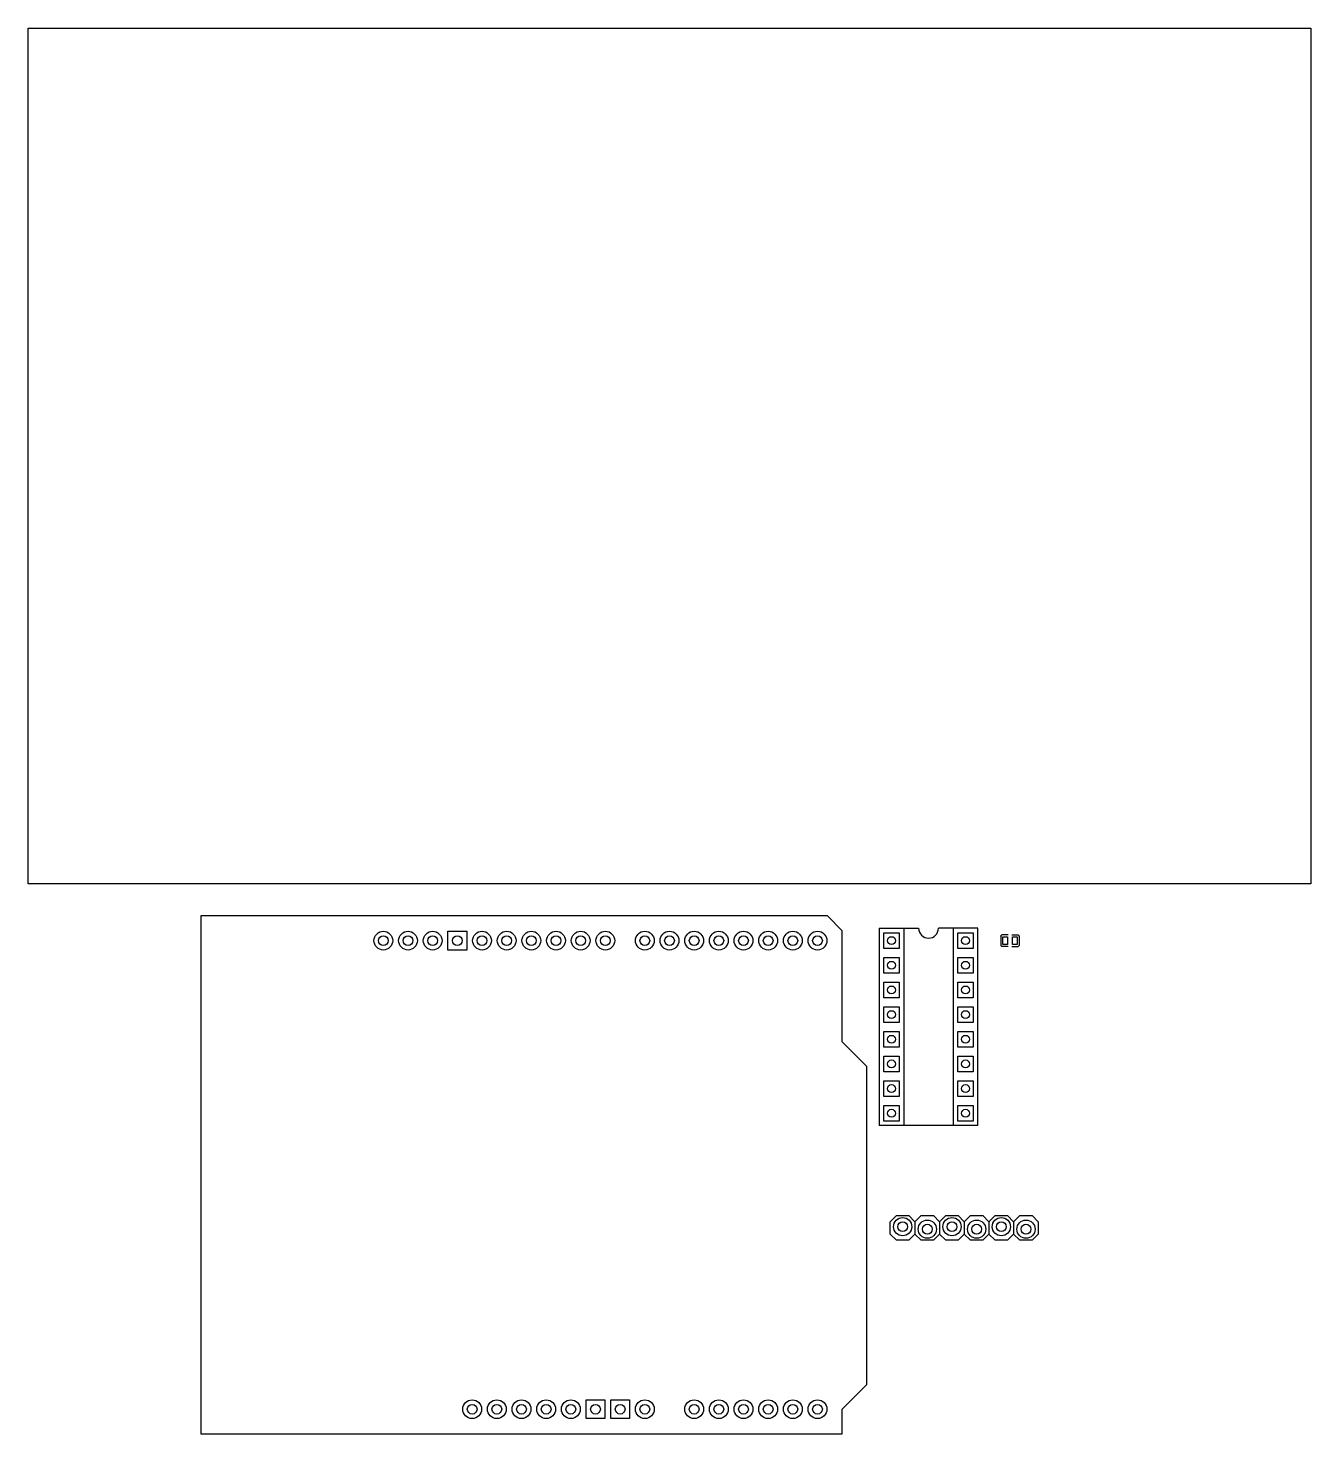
# Model space of a CAD drawing. Header units: millimetres. Extents: x 300 to 5500, y -2510 to 3190.
import ezdxf

# ---------------------------------------------------------------- set-up
doc = ezdxf.new("R2010")
doc.units = ezdxf.units.MM

msp = doc.modelspace()

# ---------------------------------------------------------------- linework, layer by layer
for points in [[(300, 3190), (5500, 3190), (5500, -280), (300, -280), (300, 3190)], [(2002, -472), (2078, -472), (2078, -548), (2002, -548)], [(3831.5, -478.5), (3831.5, -541.5), (3768.5, -541.5), (3768.5, -478.5)], [(4131.5, -478.5), (4131.5, -541.5), (4068.5, -541.5), (4068.5, -478.5)], [(4250.776, -494.255), (4270.461, -494.255), (4270.461, -525.751), (4250.776, -525.751)], [(4290.146, -494.255), (4309.831, -494.255), (4309.831, -525.751), (4290.146, -525.751)], [(3831.5, -578.5), (3831.5, -641.5), (3768.5, -641.5), (3768.5, -578.5)], [(4131.5, -578.5), (4131.5, -641.5), (4068.5, -641.5), (4068.5, -578.5)], [(3831.5, -678.5), (3831.5, -741.5), (3768.5, -741.5), (3768.5, -678.5)], [(4131.5, -678.5), (4131.5, -741.5), (4068.5, -741.5), (4068.5, -678.5)], [(3831.5, -778.5), (3831.5, -841.5), (3768.5, -841.5), (3768.5, -778.5)], [(4131.5, -778.5), (4131.5, -841.5), (4068.5, -841.5), (4068.5, -778.5)], [(3831.5, -878.5), (3831.5, -941.5), (3768.5, -941.5), (3768.5, -878.5)], [(4131.5, -878.5), (4131.5, -941.5), (4068.5, -941.5), (4068.5, -878.5)], [(3831.5, -978.5), (3831.5, -1041.5), (3768.5, -1041.5), (3768.5, -978.5)], [(4131.5, -978.5), (4131.5, -1041.5), (4068.5, -1041.5), (4068.5, -978.5)], [(3831.5, -1078.5), (3831.5, -1141.5), (3768.5, -1141.5), (3768.5, -1078.5)], [(4131.5, -1078.5), (4131.5, -1141.5), (4068.5, -1141.5), (4068.5, -1078.5)], [(3831.5, -1178.5), (3831.5, -1241.5), (3768.5, -1241.5), (3768.5, -1178.5)], [(4131.5, -1178.5), (4131.5, -1241.5), (4068.5, -1241.5), (4068.5, -1178.5)], [(2562, -2372), (2638, -2372), (2638, -2448), (2562, -2448)], [(2662, -2372), (2738, -2372), (2738, -2448), (2662, -2448)]]:
    msp.add_lwpolyline(points, close=True)
for points in [[(3540, -410), (1000, -410)], [(1000, -410), (1000, -2510)], [(3600, -470), (3540, -410)], [(3600, -920), (3600, -470)], [(3750, -460), (3850, -460)], [(3750, -460), (3750, -1260)], [(3850, -460), (3910, -460)], [(3850, -460), (3850, -1260)], [(4050, -460), (3990, -460)], [(4050, -460), (4050, -1260)], [(4150, -460), (4050, -460)], [(4150, -1260), (4150, -460)], [(4242.895, -492.283), (4242.895, -490.319), (4246.835, -486.379)], [(4242.895, -492.283), (4242.895, -527.717)], [(4273.21, -486.379), (4246.835, -486.379)], [(4287.385, -486.379), (4313.765, -486.379)], [(4317.7, -492.283), (4317.7, -490.314), (4313.765, -486.379)], [(4317.7, -492.283), (4317.7, -527.717)], [(4242.895, -527.717), (4242.895, -529.685), (4246.835, -533.625)], [(4273.21, -533.625), (4246.835, -533.625)], [(4287.385, -533.625), (4313.765, -533.625)], [(4317.7, -527.717), (4317.7, -529.69), (4313.765, -533.625)], [(3700, -1020), (3600, -920)], [(3700, -2310), (3700, -1020)], [(3850, -1260), (3750, -1260)], [(4050, -1260), (3850, -1260)], [(4150, -1260), (4050, -1260)], [(3795, -1650), (3820, -1625)], [(3795, -1700), (3795, -1650)], [(3820, -1625), (3870, -1625)], [(3870, -1625), (3895, -1650)], [(3895, -1650), (3920, -1625)], [(3895, -1650), (3895, -1700)], [(3920, -1625), (3970, -1625)], [(3970, -1625), (3995, -1650)], [(3995, -1650), (4020, -1625)], [(3995, -1650), (3995, -1700)], [(4020, -1625), (4070, -1625)], [(4070, -1625), (4095, -1650)], [(4095, -1650), (4120, -1625)], [(4095, -1650), (4095, -1700)], [(4120, -1625), (4170, -1625)], [(4170, -1625), (4195, -1650)], [(4195, -1650), (4220, -1625)], [(4195, -1650), (4195, -1700)], [(4220, -1625), (4270, -1625)], [(4270, -1625), (4295, -1650)], [(4295, -1650), (4320, -1625)], [(4295, -1650), (4295, -1700)], [(4320, -1625), (4370, -1625)], [(4370, -1625), (4395, -1650)], [(4395, -1650), (4395, -1700)], [(3820, -1725), (3795, -1700)], [(3895, -1700), (3870, -1725)], [(3920, -1725), (3895, -1700)], [(3995, -1700), (3970, -1725)], [(4020, -1725), (3995, -1700)], [(4095, -1700), (4070, -1725)], [(4120, -1725), (4095, -1700)], [(4195, -1700), (4170, -1725)], [(4220, -1725), (4195, -1700)], [(4295, -1700), (4270, -1725)], [(4320, -1725), (4295, -1700)], [(4395, -1700), (4370, -1725)], [(3870, -1725), (3820, -1725)], [(3970, -1725), (3920, -1725)], [(4070, -1725), (4020, -1725)], [(4170, -1725), (4120, -1725)], [(4270, -1725), (4220, -1725)], [(4370, -1725), (4320, -1725)], [(3600, -2410), (3700, -2310)], [(3600, -2510), (3600, -2410)], [(1000, -2510), (3600, -2510)]]:
    msp.add_lwpolyline(points)
for centre, radius in [((1740, -510), 38), ((1740, -510), 19.7), ((1840, -510), 38), ((1840, -510), 19.7), ((1940, -510), 38), ((1940, -510), 19.7), ((2040, -510), 19.7), ((2140, -510), 38), ((2140, -510), 19.7), ((2240, -510), 38), ((2240, -510), 19.7), ((2340, -510), 38), ((2340, -510), 19.7), ((2440, -510), 38), ((2440, -510), 19.7), ((2540, -510), 38), ((2540, -510), 19.7), ((2640, -510), 38), ((2640, -510), 19.7), ((2800, -510), 38), ((2800, -510), 19.7), ((2900, -510), 38), ((2900, -510), 19.7), ((3000, -510), 38), ((3000, -510), 19.7), ((3100, -510), 38), ((3100, -510), 19.7), ((3200, -510), 38), ((3200, -510), 19.7), ((3300, -510), 38), ((3300, -510), 19.7), ((3400, -510), 38), ((3400, -510), 19.7), ((3500, -510), 38), ((3500, -510), 19.7), ((3800, -510), 16), ((4100, -510), 16), ((4260.613, -510.003), 0), ((4299.983, -510.003), 0), ((3800, -610), 16), ((4100, -610), 16), ((3800, -710), 16), ((4100, -710), 16), ((3800, -810), 16), ((4100, -810), 16), ((3800, -910), 16), ((4100, -910), 16), ((3800, -1010), 16), ((4100, -1010), 16), ((3800, -1110), 16), ((4100, -1110), 16), ((3800, -1210), 16), ((4100, -1210), 16), ((3845, -1670), 37), ((3845, -1670), 20), ((3945, -1680), 37), ((4045, -1670), 37), ((4045, -1670), 20), ((4145, -1680), 37), ((4245, -1670), 37), ((4245, -1670), 20), ((4345, -1680), 37), ((3945, -1680), 20), ((4145, -1680), 20), ((4345, -1680), 20), ((2100, -2410), 38), ((2100, -2410), 19.7), ((2200, -2410), 38), ((2200, -2410), 19.7), ((2300, -2410), 38), ((2300, -2410), 19.7), ((2400, -2410), 38), ((2400, -2410), 19.7), ((2500, -2410), 38), ((2500, -2410), 19.7), ((2600, -2410), 19.7), ((2700, -2410), 19.7), ((2800, -2410), 38), ((2800, -2410), 19.7), ((3000, -2410), 38), ((3000, -2410), 19.7), ((3100, -2410), 38), ((3100, -2410), 19.7), ((3200, -2410), 38), ((3200, -2410), 19.7), ((3300, -2410), 38), ((3300, -2410), 19.7), ((3400, -2410), 38), ((3400, -2410), 19.7), ((3500, -2410), 38), ((3500, -2410), 19.7)]:
    msp.add_circle(centre, radius)
msp.add_arc((3950, -460.001), 40, 180, 0)

doc.saveas('drawing.dxf')
